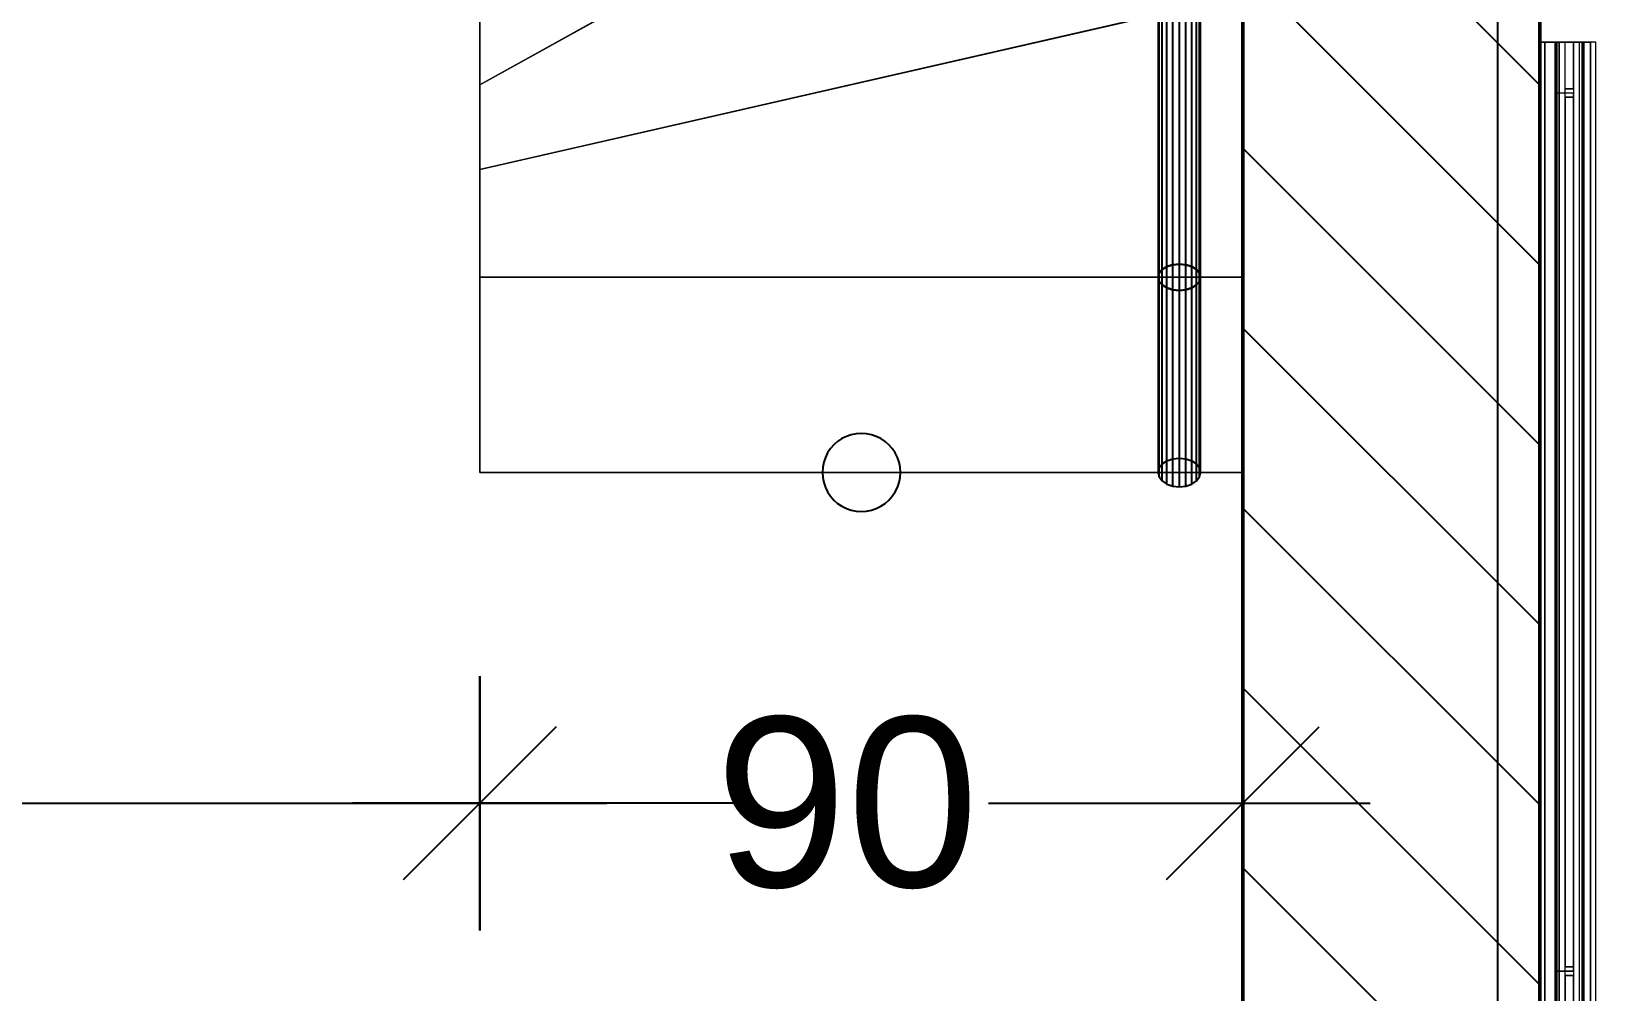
# Model space of a CAD drawing. Extents: x 0 to 756, y -25 to 420.
# Drawn here: x 363.03 to 399.93, y 218.54 to 241.18 of the extents above; entities that cross this region are included whole.
import ezdxf
from ezdxf.lldxf.tags import DXFTag

# ---------------------------------------------------------------- set-up
doc = ezdxf.new("R2010")
doc.units = 0
doc.layers.get('0').update_dxf_attribs({"lineweight": 25})
doc.layers.get('DEFPOINTS').update_dxf_attribs({"lineweight": 25})
for name, color, linetype, lineweight in [('A_Aussenwand', 7, 'Continuous', 25), ('ALLGEMEIN01', 7, 'Continuous', 13), ('Standard', 7, 'Continuous', 25), ('TREPPE', 7, 'Continuous', 13), ('VERSCHATTUNG', 7, 'Continuous', 13), ('WAND_HOLZ_TRAGEND', 7, 'Continuous', 13)]:
    doc.layers.add(name, color=color, linetype=linetype, lineweight=lineweight)
doc.layers.add('A_Geschossdecke', color=7, linetype='Continuous', lineweight=25, true_color=0x008080)
doc.styles.get("Standard").update_dxf_attribs({"font": 'arial.ttf'})
tags = doc.linetypes.add('PUNKT2_S9', pattern=[0.1, 0, -0.1]).pattern_tags.tags
tags[6:7] = [DXFTag(74, 4), DXFTag(75, 0), DXFTag(340, '0'), DXFTag(46, 1.0), DXFTag(50, 0.0), DXFTag(44, 0.0), DXFTag(45, 0.0)]
tags[4:5] = [DXFTag(74, 4), DXFTag(75, 0), DXFTag(340, '0'), DXFTag(46, 1.0), DXFTag(50, 0.0), DXFTag(44, 0.0), DXFTag(45, 0.0)]

# ---------------------------------------------------------------- blocks, each defined once
blk = doc.blocks.new('Referenz-A0T78P30OY')
at = {"layer": 'ALLGEMEIN01', "color": 0, "linetype": 'PUNKT2_S9', "ltscale": 0.13}
blk.add_line((391.607, 30.521), (391.607, 376.578), dxfattribs=at)
at = {"layer": 'DEFPOINTS', "color": 0, "linetype": 'Continuous', "lineweight": -2, "ltscale": 0.25}
for p, q in [((373.607, 230.778), (373.607, 230.778)), ((373.607, 230.778), (373.607, 230.778)), ((391.607, 230.778), (391.607, 230.778)), ((373.607, 222.978), (373.607, 222.978))]:
    blk.add_line(p, q, dxfattribs=at)
at = {"layer": 'Standard', "color": 0, "lineweight": -2}
for p, q in [((389.607, 241.694), (389.607, 235.378)), ((389.632, 235.474), (389.632, 241.775)), ((389.703, 235.56), (389.703, 241.848)), ((389.813, 235.629), (389.813, 241.906)), ((389.953, 235.673), (389.953, 241.943)), ((390.107, 235.688), (390.107, 241.956)), ((390.262, 235.673), (390.262, 241.943)), ((390.401, 235.629), (390.401, 241.906)), ((390.512, 235.56), (390.512, 241.848)), ((390.583, 235.474), (390.583, 241.775)), ((390.607, 235.378), (390.607, 241.694)), ((389.632, 235.282), (389.632, 241.613)), ((389.703, 235.196), (389.703, 241.54)), ((389.813, 235.127), (389.813, 241.482)), ((389.953, 235.083), (389.953, 241.445)), ((390.107, 235.068), (390.107, 241.432)), ((390.262, 235.083), (390.262, 241.445)), ((390.401, 235.127), (390.401, 241.482)), ((390.512, 235.196), (390.512, 241.54)), ((390.583, 235.282), (390.583, 241.613)), ((389.632, 235.474), (389.607, 235.378)), ((389.607, 235.378), (389.632, 235.474)), ((389.703, 235.56), (389.632, 235.474)), ((389.632, 235.474), (389.703, 235.56)), ((389.632, 230.883), (389.632, 235.474)), ((389.813, 235.629), (389.703, 235.56)), ((389.703, 235.56), (389.813, 235.629)), ((389.703, 230.977), (389.703, 235.56)), ((389.953, 235.673), (389.813, 235.629)), ((389.813, 235.629), (389.953, 235.673)), ((389.813, 231.052), (389.813, 235.629)), ((390.107, 235.688), (389.953, 235.673)), ((389.953, 235.673), (390.107, 235.688)), ((389.953, 231.101), (389.953, 235.673)), ((390.262, 235.673), (390.107, 235.688)), ((390.107, 231.117), (390.107, 235.688)), ((390.107, 235.688), (390.262, 235.673)), ((390.401, 235.629), (390.262, 235.673)), ((390.262, 231.101), (390.262, 235.673)), ((390.262, 235.673), (390.401, 235.629)), ((390.512, 235.56), (390.401, 235.629)), ((390.401, 231.052), (390.401, 235.629)), ((390.401, 235.629), (390.512, 235.56)), ((390.583, 235.474), (390.512, 235.56)), ((390.512, 230.977), (390.512, 235.56)), ((390.512, 235.56), (390.583, 235.474)), ((390.607, 235.378), (390.583, 235.474)), ((390.583, 230.883), (390.583, 235.474)), ((390.583, 235.474), (390.607, 235.378)), ((389.632, 235.282), (389.607, 235.378)), ((389.607, 235.378), (389.607, 230.778)), ((389.607, 235.378), (389.632, 235.282)), ((389.632, 230.673), (389.632, 235.282)), ((389.703, 235.196), (389.632, 235.282)), ((389.632, 235.282), (389.703, 235.196)), ((389.703, 230.578), (389.703, 235.196)), ((389.813, 235.127), (389.703, 235.196)), ((389.703, 235.196), (389.813, 235.127)), ((389.813, 230.503), (389.813, 235.127)), ((389.953, 235.083), (389.813, 235.127)), ((389.813, 235.127), (389.953, 235.083)), ((389.953, 230.455), (389.953, 235.083)), ((390.107, 235.068), (389.953, 235.083)), ((389.953, 235.083), (390.107, 235.068)), ((390.262, 235.083), (390.107, 235.068)), ((390.107, 235.068), (390.262, 235.083)), ((390.107, 230.438), (390.107, 235.068)), ((390.401, 235.127), (390.262, 235.083)), ((390.262, 235.083), (390.401, 235.127)), ((390.262, 230.455), (390.262, 235.083)), ((390.512, 235.196), (390.401, 235.127)), ((390.401, 235.127), (390.512, 235.196)), ((390.401, 230.503), (390.401, 235.127)), ((390.583, 235.282), (390.512, 235.196)), ((390.512, 235.196), (390.583, 235.282)), ((390.512, 230.578), (390.512, 235.196)), ((390.607, 235.378), (390.583, 235.282)), ((390.583, 235.282), (390.607, 235.378)), ((390.583, 230.673), (390.583, 235.282)), ((390.607, 230.778), (390.607, 235.378)), ((389.703, 230.977), (389.813, 231.052)), ((389.813, 231.052), (389.953, 231.101)), ((389.953, 231.101), (390.107, 231.117)), ((390.107, 231.117), (390.262, 231.101)), ((390.262, 231.101), (390.401, 231.052)), ((390.401, 231.052), (390.512, 230.977)), ((389.607, 230.778), (389.632, 230.883)), ((389.607, 230.778), (389.632, 230.673)), ((389.632, 230.883), (389.703, 230.977)), ((389.632, 230.673), (389.703, 230.578)), ((390.512, 230.977), (390.583, 230.883)), ((390.512, 230.578), (390.583, 230.673)), ((390.583, 230.883), (390.607, 230.778)), ((390.583, 230.673), (390.607, 230.778)), ((389.703, 230.578), (389.813, 230.503)), ((389.813, 230.503), (389.953, 230.455)), ((389.953, 230.455), (390.107, 230.438)), ((390.107, 230.438), (390.262, 230.455)), ((390.262, 230.455), (390.401, 230.503)), ((390.401, 230.503), (390.512, 230.578)), ((373.607, 219.978), (373.607, 225.978)), ((373.607, 225.978), (373.607, 219.978)), ((391.607, 219.978), (391.607, 225.978)), ((371.807, 221.178), (375.407, 224.778)), ((375.407, 224.778), (371.807, 221.178)), ((389.807, 221.178), (393.407, 224.778)), ((356.206, 222.978), (373.607, 222.978)), ((367.607, 222.978), (376.607, 222.978)), ((379.607, 222.978), (370.607, 222.978)), ((373.607, 222.978), (375.418, 222.978)), ((385.607, 222.978), (394.607, 222.978)), ((388.618, 222.978), (391.607, 222.978))]:
    blk.add_line(p, q, dxfattribs=at)
at = {"layer": 'TREPPE', "color": 0}
for p, q in [((373.607, 239.916), (391.607, 249.904)), ((391.607, 249.904), (373.607, 239.916)), ((391.607, 249.904), (373.607, 239.916)), ((373.607, 239.916), (391.607, 249.904)), ((373.607, 237.919), (391.607, 242.037)), ((391.607, 242.037), (373.607, 237.919)), ((391.607, 242.037), (373.607, 237.919)), ((373.607, 237.919), (391.607, 242.037)), ((391.607, 235.378), (391.607, 242.037)), ((391.607, 242.037), (391.607, 235.378)), ((373.607, 241.578), (373.607, 239.916)), ((373.607, 239.916), (373.607, 241.578)), ((373.607, 239.916), (373.607, 239.916)), ((373.607, 239.916), (373.607, 237.919)), ((373.607, 237.919), (373.607, 239.916)), ((373.607, 239.916), (373.607, 239.916)), ((373.607, 237.919), (373.607, 237.919)), ((373.607, 237.919), (373.607, 235.378)), ((373.607, 235.378), (373.607, 237.919)), ((373.607, 237.919), (373.607, 237.919)), ((373.607, 235.378), (391.607, 235.378)), ((391.607, 235.378), (373.607, 235.378)), ((373.607, 235.378), (373.607, 235.378)), ((373.607, 235.378), (373.607, 230.778)), ((391.607, 235.378), (373.607, 235.378)), ((373.607, 235.378), (391.607, 235.378)), ((373.607, 230.778), (373.607, 235.378)), ((373.607, 235.378), (373.607, 235.378)), ((391.607, 235.378), (391.607, 235.378)), ((391.607, 230.778), (391.607, 235.378)), ((391.607, 235.378), (391.607, 230.778)), ((391.607, 235.378), (391.607, 235.378)), ((373.607, 230.778), (391.607, 230.778)), ((391.607, 230.778), (373.607, 230.778)), ((373.607, 230.778), (373.607, 230.778)), ((391.607, 230.778), (391.607, 230.778))]:
    blk.add_line(p, q, dxfattribs=at)
at = {"layer": 'TREPPE', "color": 0, "lineweight": -2}
for p, q in [((381.957, 231.428), (381.877, 231.338)), ((382.047, 231.508), (381.957, 231.428)), ((382.147, 231.575), (382.047, 231.508)), ((382.255, 231.628), (382.147, 231.575)), ((382.369, 231.667), (382.255, 231.628)), ((382.487, 231.69), (382.369, 231.667)), ((382.607, 231.698), (382.487, 231.69)), ((382.727, 231.69), (382.607, 231.698)), ((382.845, 231.667), (382.727, 231.69)), ((382.959, 231.628), (382.845, 231.667)), ((383.067, 231.575), (382.959, 231.628)), ((383.167, 231.508), (383.067, 231.575)), ((383.258, 231.428), (383.167, 231.508)), ((383.337, 231.338), (383.258, 231.428)), ((381.719, 231.016), (381.695, 230.898)), ((381.757, 231.13), (381.719, 231.016)), ((381.81, 231.238), (381.757, 231.13)), ((381.877, 231.338), (381.81, 231.238)), ((383.404, 231.238), (383.337, 231.338)), ((383.457, 231.13), (383.404, 231.238)), ((383.496, 231.016), (383.457, 231.13)), ((383.519, 230.898), (383.496, 231.016)), ((381.695, 230.898), (381.687, 230.778)), ((381.687, 230.778), (381.695, 230.658)), ((381.695, 230.658), (381.719, 230.54)), ((383.496, 230.54), (383.519, 230.658)), ((383.527, 230.778), (383.519, 230.898)), ((383.519, 230.658), (383.527, 230.778)), ((381.719, 230.54), (381.757, 230.426)), ((381.757, 230.426), (381.81, 230.318)), ((381.81, 230.318), (381.877, 230.218)), ((383.337, 230.218), (383.404, 230.318)), ((383.404, 230.318), (383.457, 230.426)), ((383.457, 230.426), (383.496, 230.54)), ((381.877, 230.218), (381.957, 230.127)), ((381.957, 230.127), (382.047, 230.048)), ((382.047, 230.048), (382.147, 229.981)), ((382.147, 229.981), (382.255, 229.928)), ((382.255, 229.928), (382.369, 229.889)), ((382.369, 229.889), (382.487, 229.866)), ((382.727, 229.866), (382.845, 229.889)), ((382.845, 229.889), (382.959, 229.928)), ((382.959, 229.928), (383.067, 229.981)), ((383.067, 229.981), (383.167, 230.048)), ((383.167, 230.048), (383.258, 230.127)), ((383.258, 230.127), (383.337, 230.218)), ((382.487, 229.866), (382.607, 229.858)), ((382.607, 229.858), (382.727, 229.866))]:
    blk.add_line(p, q, dxfattribs=at)
at = {"layer": 'VERSCHATTUNG', "color": 0, "linetype": 'Continuous', "ltscale": 0.13}
for p, q in [((398.727, 240.92), (398.607, 240.92)), ((398.607, 240.92), (398.607, 218.02)), ((398.607, 240.92), (399.807, 240.92)), ((398.607, 195.12), (398.607, 240.92)), ((398.607, 240.92), (398.607, 240.92)), ((398.607, 240.92), (398.607, 240.92)), ((398.607, 240.92), (398.607, 240.92)), ((398.727, 218.02), (398.727, 240.92)), ((398.727, 240.92), (398.727, 195.12)), ((399.927, 240.92), (398.727, 240.92)), ((398.727, 240.92), (398.727, 240.92)), ((398.727, 240.92), (398.727, 240.92)), ((399.647, 240.92), (398.967, 240.92)), ((398.967, 240.92), (398.967, 195.12)), ((398.967, 240.92), (398.967, 240.92)), ((398.967, 240.92), (398.967, 240.92)), ((398.967, 240.92), (398.967, 240.92)), ((399.207, 240.92), (398.967, 240.92)), ((398.967, 239.82), (398.967, 240.92)), ((399.007, 217.82), (399.007, 240.92)), ((399.007, 240.92), (399.607, 240.92)), ((399.007, 240.92), (399.007, 217.82)), ((399.607, 240.92), (399.007, 240.92)), ((399.007, 217.82), (399.007, 240.92)), ((399.007, 240.92), (399.607, 240.92)), ((399.007, 240.92), (399.007, 240.92)), ((399.067, 240.92), (399.067, 195.12)), ((399.207, 240.92), (399.067, 240.92)), ((399.547, 240.92), (399.067, 240.92)), ((399.067, 240.92), (399.067, 240.92)), ((399.067, 195.12), (399.067, 240.92)), ((399.207, 239.82), (399.207, 240.92)), ((399.207, 240.92), (399.207, 240.92)), ((399.207, 239.82), (399.207, 240.92)), ((399.407, 240.92), (399.407, 239.82)), ((399.547, 240.92), (399.407, 240.92)), ((399.407, 240.92), (399.407, 240.92)), ((399.647, 240.92), (399.407, 240.92)), ((399.407, 239.82), (399.407, 240.92)), ((399.547, 195.12), (399.547, 240.92)), ((399.547, 240.92), (399.547, 240.92)), ((399.547, 195.12), (399.547, 240.92)), ((399.607, 240.92), (399.607, 217.82)), ((399.607, 217.82), (399.607, 240.92)), ((399.607, 217.82), (399.607, 240.92)), ((399.607, 240.92), (399.607, 240.92)), ((399.647, 195.12), (399.647, 240.92)), ((399.647, 240.92), (399.647, 240.92)), ((399.647, 240.92), (399.647, 240.92)), ((399.647, 240.92), (399.647, 240.92)), ((399.647, 240.92), (399.647, 239.82)), ((399.807, 240.92), (399.807, 195.12)), ((399.807, 240.92), (399.807, 240.92)), ((399.927, 240.92), (399.807, 240.92)), ((399.807, 240.92), (399.807, 240.92)), ((399.807, 218.02), (399.807, 240.92)), ((399.927, 195.12), (399.927, 240.92)), ((399.927, 240.92), (399.927, 240.92)), ((399.927, 240.92), (399.927, 240.92)), ((399.927, 240.92), (399.927, 240.92)), ((399.927, 218.02), (399.927, 240.92)), ((398.967, 195.12), (398.967, 239.82)), ((399.007, 239.72), (399.007, 219.02)), ((399.407, 239.72), (399.007, 239.72)), ((399.007, 239.72), (399.007, 239.72)), ((399.407, 239.72), (399.007, 239.72)), ((399.007, 219.02), (399.007, 239.72)), ((399.407, 239.82), (399.207, 239.82)), ((399.207, 239.72), (399.207, 239.82)), ((399.207, 239.82), (399.307, 239.82)), ((399.207, 239.62), (399.207, 239.82)), ((399.207, 239.82), (399.207, 239.82)), ((399.207, 239.82), (399.207, 239.82)), ((399.207, 239.82), (399.207, 239.82)), ((399.207, 239.62), (399.207, 239.72)), ((399.207, 239.62), (399.407, 239.62)), ((399.207, 219.12), (399.207, 239.62)), ((399.307, 239.62), (399.207, 239.62)), ((399.207, 239.62), (399.207, 239.62)), ((399.207, 239.62), (399.207, 239.62)), ((399.207, 239.62), (399.207, 239.62)), ((399.207, 239.62), (399.207, 219.12)), ((399.307, 239.82), (399.407, 239.82)), ((399.407, 239.62), (399.307, 239.62)), ((399.407, 239.82), (399.407, 239.72)), ((399.407, 239.82), (399.407, 239.82)), ((399.407, 239.82), (399.407, 239.82)), ((399.407, 239.82), (399.407, 239.82)), ((399.407, 239.82), (399.407, 239.62)), ((399.407, 219.02), (399.407, 239.72)), ((399.407, 239.72), (399.407, 239.62)), ((399.407, 239.72), (399.407, 239.72)), ((399.407, 239.72), (399.407, 219.02)), ((399.407, 239.62), (399.407, 219.12)), ((399.407, 239.62), (399.407, 239.62)), ((399.407, 239.62), (399.407, 239.62)), ((399.407, 239.62), (399.407, 239.62)), ((399.407, 219.12), (399.407, 239.62)), ((399.647, 239.82), (399.647, 195.12)), ((399.007, 219.02), (399.407, 219.02)), ((399.407, 219.02), (399.007, 219.02)), ((399.007, 219.02), (399.007, 219.02)), ((399.407, 219.12), (399.207, 219.12)), ((399.207, 219.02), (399.207, 219.12)), ((399.207, 219.12), (399.307, 219.12)), ((399.207, 218.92), (399.207, 219.12)), ((399.207, 219.12), (399.207, 219.12)), ((399.207, 219.12), (399.207, 219.12)), ((399.207, 219.12), (399.207, 219.12)), ((399.207, 218.92), (399.207, 219.02)), ((399.207, 218.92), (399.407, 218.92)), ((399.207, 195.12), (399.207, 218.92)), ((399.307, 218.92), (399.207, 218.92)), ((399.207, 218.92), (399.207, 218.92)), ((399.207, 218.92), (399.207, 218.92)), ((399.207, 218.92), (399.207, 218.92)), ((399.207, 218.92), (399.207, 195.12)), ((399.307, 219.12), (399.407, 219.12)), ((399.407, 218.92), (399.307, 218.92)), ((399.407, 219.12), (399.407, 219.02)), ((399.407, 219.12), (399.407, 219.12)), ((399.407, 219.12), (399.407, 218.92)), ((399.407, 219.12), (399.407, 219.12)), ((399.407, 219.12), (399.407, 219.12)), ((399.407, 219.02), (399.407, 218.92)), ((399.407, 219.02), (399.407, 219.02)), ((399.407, 218.92), (399.407, 195.12)), ((399.407, 218.92), (399.407, 218.92)), ((399.407, 218.92), (399.407, 218.92)), ((399.407, 218.92), (399.407, 218.92)), ((399.407, 195.12), (399.407, 218.92))]:
    blk.add_line(p, q, dxfattribs=at)
at = {"layer": 'WAND_HOLZ_TRAGEND', "color": 0, "lineweight": 50}
for p, q in [((391.607, 290.217), (391.607, 217.82)), ((391.607, 290.217), (391.607, 217.82)), ((398.607, 217.82), (398.607, 290.217)), ((398.607, 217.82), (398.607, 290.217))]:
    blk.add_line(p, q, dxfattribs=at)
at = {"layer": 'Standard', "color": 0, "lineweight": -2, "insert": (379.159, 225.01), "char_height": 4, "attachment_point": 1}
blk.add_mtext('{\\fArial;90}', dxfattribs=at)
blk = doc.blocks.new('Wand-A0T78P3AOY', base_point=(391.607, 23.521))
at = {"color": 0, "linetype": 'ByBlock', "lineweight": -2, "ltscale": 0.25}
for p, q in [((398.607, 290.217), (398.607, 217.82)), ((391.607, 259.578), (391.607, 217.82))]:
    blk.add_line(p, q, dxfattribs=at)
at = {"color": 0, "lineweight": -2}
for p, q in [((391.607, 246.91), (398.607, 239.91)), ((391.607, 242.667), (398.607, 235.667)), ((391.607, 238.424), (398.607, 231.424)), ((391.607, 234.182), (398.607, 227.182)), ((391.607, 229.939), (398.607, 222.939)), ((391.607, 225.696), (398.607, 218.696)), ((391.607, 221.454), (395.241, 217.82))]:
    blk.add_line(p, q, dxfattribs=at)
blk = doc.blocks.new('Geschossdecke-A0T78P4UOY', base_point=(119.607, 24.521))
at = {"color": 0, "linetype": 'ByBlock', "lineweight": -2, "ltscale": 0.25}
blk.add_line((397.607, 382.578), (397.607, 141.178), dxfattribs=at)

msp = doc.modelspace()

# ---------------------------------------------------------------- block references
at = {"color": 8, "lineweight": 25, "ltscale": 0.25, "true_color": 0x808080}
msp.add_blockref('Referenz-A0T78P30OY', (0, 0), dxfattribs=at)
at = {"layer": 'A_Aussenwand', "ltscale": 0.25}
msp.add_blockref('Wand-A0T78P3AOY', (391.607, 23.521), dxfattribs=at)
at = {"layer": 'A_Geschossdecke', "ltscale": 0.25}
msp.add_blockref('Geschossdecke-A0T78P4UOY', (119.607, 24.521), dxfattribs=at)

doc.saveas('drawing.dxf')
